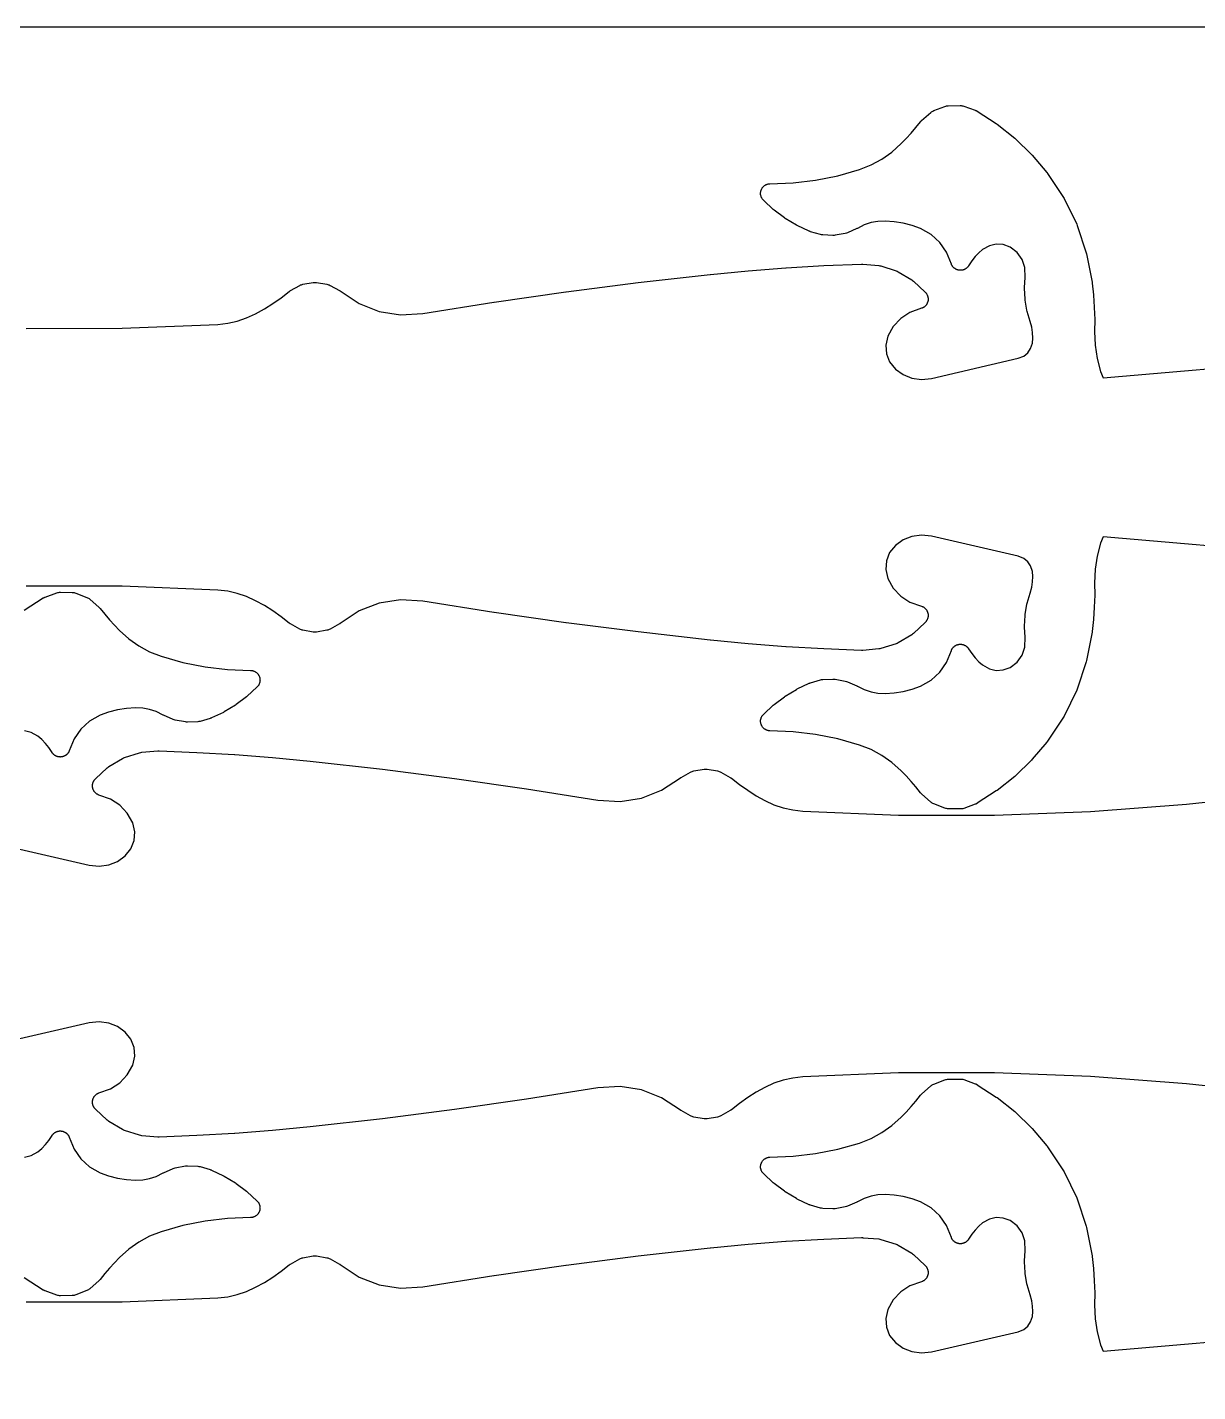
# Model space of a CAD drawing. Header units: metres. Extents: x 0 to 3000, y 0 to 1240.
# Drawn here: x 2278.6 to 2519.1, y 959.7 to 1240 of the extents above; entities that cross this region are included whole.
import ezdxf

# ---------------------------------------------------------------- set-up
doc = ezdxf.new("R2010")
doc.units = ezdxf.units.M

msp = doc.modelspace()

# ---------------------------------------------------------------- linework, layer by layer
at = {"color": 7}
msp.add_lwpolyline([(0, 0), (3000, 0), (3000, 1240), (0, 1240), (0, 0)], close=True, dxfattribs=at)
at = {"color": 1}
for points in [[(2278.35, 1178.11), (2298.08, 1178.15), (2317.77, 1178.97), (2319.8, 1179.2), (2321.76, 1179.64), (2323.67, 1180.28), (2325.52, 1181.13), (2327.31, 1182.13), (2329.06, 1183.23), (2330.75, 1184.42), (2332.42, 1185.72), (2332.46, 1185.75), (2332.5, 1185.78), (2332.54, 1185.81), (2332.58, 1185.83), (2332.62, 1185.86), (2332.67, 1185.89), (2334.59, 1186.98), (2334.75, 1187.06), (2334.91, 1187.12), (2335.07, 1187.17), (2335.24, 1187.21), (2337.37, 1187.57), (2337.59, 1187.6), (2337.82, 1187.6), (2338.04, 1187.57), (2340.17, 1187.21), (2340.33, 1187.17), (2340.5, 1187.12), (2340.66, 1187.06), (2340.81, 1186.98), (2342.74, 1185.89), (2342.8, 1185.85), (2342.86, 1185.82), (2346.78, 1183.24), (2350.9, 1181.64), (2355.27, 1180.95), (2359.86, 1181.22), (2374.48, 1183.54), (2374.51, 1183.54), (2389.27, 1185.66), (2389.3, 1185.66), (2404.09, 1187.56), (2404.12, 1187.56), (2418.93, 1189.24), (2418.95, 1189.24), (2418.96, 1189.24), (2426.68, 1189.98), (2426.72, 1189.98), (2434.45, 1190.58), (2434.49, 1190.58), (2442.23, 1191.03), (2442.27, 1191.03), (2450.02, 1191.33), (2450.04, 1191.33), (2450.07, 1191.33), (2450.14, 1191.33), (2450.21, 1191.33), (2450.24, 1191.33), (2450.26, 1191.32), (2453.55, 1191.05), (2453.77, 1191.02), (2453.99, 1190.96), (2457.09, 1189.97), (2457.3, 1189.89), (2457.5, 1189.79), (2460.31, 1188.13), (2460.49, 1188.01), (2460.67, 1187.86), (2463.06, 1185.6), (2463.12, 1185.54), (2463.18, 1185.48), (2463.19, 1185.47), (2463.2, 1185.46), (2463.25, 1185.39), (2463.3, 1185.33), (2463.31, 1185.31), (2463.32, 1185.3), (2463.36, 1185.23), (2463.41, 1185.16), (2463.42, 1185.15), (2463.43, 1185.14), (2463.46, 1185.06), (2463.5, 1184.99), (2463.51, 1184.97), (2463.51, 1184.96), (2463.54, 1184.88), (2463.58, 1184.81), (2463.58, 1184.79), (2463.59, 1184.78), (2463.61, 1184.7), (2463.63, 1184.62), (2463.63, 1184.6), (2463.64, 1184.59), (2463.65, 1184.51), (2463.67, 1184.43), (2463.67, 1184.41), (2463.67, 1184.4), (2463.68, 1184.31), (2463.69, 1184.23), (2463.69, 1184.22), (2463.69, 1184.2), (2463.69, 1184.12), (2463.69, 1184.03), (2463.68, 1184.02), (2463.68, 1184), (2463.67, 1183.92), (2463.66, 1183.84), (2463.66, 1183.82), (2463.66, 1183.81), (2463.64, 1183.73), (2463.63, 1183.65), (2463.62, 1183.63), (2463.62, 1183.62), (2463.59, 1183.54), (2463.57, 1183.46), (2463.56, 1183.45), (2463.56, 1183.43), (2463.52, 1183.36), (2463.49, 1183.28), (2463.48, 1183.27), (2463.48, 1183.25), (2463.44, 1183.18), (2463.4, 1183.11), (2463.39, 1183.09), (2463.38, 1183.08), (2463.33, 1183.01), (2463.29, 1182.94), (2463.28, 1182.93), (2463.27, 1182.92), (2463.21, 1182.86), (2463.16, 1182.79), (2463.15, 1182.78), (2463.14, 1182.77), (2463.08, 1182.71), (2463.02, 1182.65), (2463.01, 1182.65), (2463, 1182.63), (2462.93, 1182.58), (2462.87, 1182.53), (2462.86, 1182.52), (2462.85, 1182.51), (2462.78, 1182.47), (2462.71, 1182.42), (2462.69, 1182.42), (2462.68, 1182.41), (2462.61, 1182.37), (2462.53, 1182.33), (2462.52, 1182.33), (2462.5, 1182.32), (2462.43, 1182.29), (2462.35, 1182.26), (2459.95, 1181.42), (2458.06, 1180.18), (2456.52, 1178.53), (2455.42, 1176.55), (2454.99, 1174.72), (2455.12, 1172.92), (2455.77, 1171.24), (2456.95, 1169.77), (2458.54, 1168.63), (2460.36, 1167.91), (2462.29, 1167.64), (2464.39, 1167.86), (2482.17, 1171.99), (2483.32, 1172.45), (2484.15, 1173.12), (2484.75, 1174), (2485.1, 1175.13), (2485.2, 1176.16), (2485.16, 1177.27), (2484.98, 1178.37), (2484.64, 1179.57), (2484.04, 1181.63), (2483.98, 1181.86), (2483.63, 1183.97), (2483.6, 1184.2), (2483.49, 1186.34), (2483.5, 1186.57), (2483.63, 1188.62), (2483.58, 1190.65), (2483.01, 1192.32), (2481.98, 1193.75), (2480.52, 1194.85), (2479.13, 1195.35), (2477.69, 1195.44), (2476.27, 1195.11), (2474.89, 1194.34), (2474.12, 1193.68), (2473.34, 1192.88), (2472.65, 1192.01), (2471.99, 1190.99), (2471.98, 1190.96), (2471.96, 1190.94), (2471.92, 1190.88), (2471.88, 1190.83), (2471.86, 1190.81), (2471.84, 1190.78), (2471.8, 1190.73), (2471.75, 1190.68), (2471.73, 1190.66), (2471.71, 1190.64), (2471.66, 1190.59), (2471.61, 1190.55), (2471.58, 1190.53), (2471.56, 1190.51), (2471.51, 1190.47), (2471.45, 1190.43), (2471.43, 1190.41), (2471.4, 1190.4), (2471.34, 1190.36), (2471.28, 1190.32), (2471.26, 1190.31), (2471.23, 1190.3), (2471.17, 1190.27), (2471.11, 1190.24), (2471.08, 1190.23), (2471.06, 1190.21), (2470.99, 1190.19), (2470.92, 1190.17), (2470.9, 1190.16), (2470.87, 1190.15), (2470.8, 1190.13), (2470.74, 1190.12), (2470.71, 1190.11), (2470.68, 1190.11), (2470.61, 1190.1), (2470.54, 1190.08), (2470.51, 1190.08), (2470.48, 1190.08), (2470.41, 1190.08), (2470.35, 1190.07), (2470.32, 1190.07), (2470.29, 1190.07), (2470.22, 1190.08), (2470.15, 1190.08), (2470.12, 1190.08), (2470.09, 1190.08), (2470.02, 1190.1), (2469.95, 1190.1), (2469.93, 1190.11), (2469.9, 1190.12), (2469.83, 1190.13), (2469.76, 1190.15), (2469.74, 1190.16), (2469.71, 1190.17), (2469.64, 1190.19), (2469.58, 1190.21), (2469.55, 1190.22), (2469.52, 1190.23), (2469.46, 1190.26), (2469.4, 1190.29), (2469.37, 1190.31), (2469.35, 1190.32), (2469.29, 1190.36), (2469.23, 1190.39), (2469.21, 1190.41), (2469.18, 1190.42), (2469.13, 1190.46), (2469.07, 1190.51), (2469.05, 1190.52), (2469.02, 1190.54), (2468.97, 1190.59), (2468.92, 1190.63), (2468.9, 1190.66), (2468.88, 1190.68), (2468.84, 1190.73), (2468.79, 1190.78), (2468.77, 1190.8), (2468.75, 1190.82), (2468.71, 1190.88), (2468.67, 1190.93), (2468.65, 1190.96), (2468.64, 1190.98), (2468.6, 1191.04), (2468.56, 1191.1), (2468.55, 1191.13), (2468.54, 1191.15), (2468.51, 1191.21), (2468.48, 1191.28), (2468.47, 1191.3), (2468.46, 1191.33), (2467.46, 1193.82), (2466.08, 1195.8), (2464.29, 1197.43), (2462.09, 1198.66), (2460.38, 1199.28), (2458.56, 1199.76), (2456.7, 1200.06), (2454.84, 1200.2), (2453.37, 1200.13), (2451.95, 1199.86), (2450.57, 1199.4), (2449.15, 1198.69), (2449.11, 1198.67), (2449.06, 1198.65), (2447.11, 1197.79), (2446.9, 1197.71), (2446.67, 1197.65), (2444.6, 1197.27), (2444.37, 1197.24), (2444.14, 1197.23), (2442.04, 1197.33), (2441.81, 1197.35), (2441.58, 1197.4), (2439.53, 1197.99), (2439.47, 1198.01), (2439.4, 1198.03), (2439.37, 1198.04), (2439.34, 1198.05), (2439.28, 1198.08), (2439.22, 1198.1), (2436.8, 1199.25), (2436.62, 1199.35), (2434.33, 1200.74), (2434.17, 1200.85), (2432.03, 1202.46), (2431.88, 1202.59), (2429.91, 1204.41), (2429.91, 1204.41), (2429.9, 1204.41), (2429.84, 1204.48), (2429.77, 1204.55), (2429.77, 1204.55), (2429.77, 1204.55), (2429.71, 1204.63), (2429.65, 1204.7), (2429.65, 1204.7), (2429.64, 1204.7), (2429.59, 1204.78), (2429.54, 1204.86), (2429.54, 1204.87), (2429.54, 1204.87), (2429.49, 1204.95), (2429.45, 1205.04), (2429.45, 1205.04), (2429.45, 1205.04), (2429.41, 1205.13), (2429.38, 1205.22), (2429.38, 1205.22), (2429.37, 1205.23), (2429.35, 1205.32), (2429.32, 1205.41), (2429.32, 1205.41), (2429.32, 1205.41), (2429.3, 1205.51), (2429.28, 1205.6), (2429.28, 1205.6), (2429.28, 1205.61), (2429.28, 1205.7), (2429.27, 1205.8), (2429.27, 1205.8), (2429.27, 1205.8), (2429.27, 1205.9), (2429.27, 1205.99), (2429.27, 1206), (2429.27, 1206), (2429.28, 1206.09), (2429.29, 1206.19), (2429.29, 1206.19), (2429.29, 1206.19), (2429.31, 1206.29), (2429.33, 1206.38), (2429.33, 1206.38), (2429.33, 1206.39), (2429.36, 1206.48), (2429.39, 1206.57), (2429.39, 1206.57), (2429.39, 1206.57), (2429.43, 1206.66), (2429.47, 1206.75), (2429.47, 1206.75), (2429.47, 1206.75), (2429.52, 1206.84), (2429.56, 1206.92), (2429.56, 1206.92), (2429.56, 1206.93), (2429.62, 1207), (2429.67, 1207.08), (2429.67, 1207.08), (2429.68, 1207.09), (2429.74, 1207.16), (2429.8, 1207.23), (2429.8, 1207.23), (2429.8, 1207.24), (2429.87, 1207.3), (2429.94, 1207.37), (2429.94, 1207.37), (2429.94, 1207.37), (2430.02, 1207.43), (2430.09, 1207.49), (2430.09, 1207.49), (2430.1, 1207.5), (2430.18, 1207.55), (2430.26, 1207.6), (2430.26, 1207.6), (2430.26, 1207.6), (2430.34, 1207.65), (2430.43, 1207.69), (2430.43, 1207.69), (2430.43, 1207.69), (2430.52, 1207.73), (2430.61, 1207.76), (2430.61, 1207.77), (2430.62, 1207.77), (2430.71, 1207.79), (2430.8, 1207.82), (2430.8, 1207.82), (2430.81, 1207.82), (2430.9, 1207.84), (2430.99, 1207.86), (2431, 1207.86), (2431, 1207.86), (2431.09, 1207.86), (2431.19, 1207.87), (2431.19, 1207.87), (2431.19, 1207.87), (2435.94, 1208.04), (2440.56, 1208.59), (2445.13, 1209.5), (2449.6, 1210.77), (2451.97, 1211.71), (2454.19, 1212.91), (2456.24, 1214.37), (2458.16, 1216.09), (2459.16, 1217.14), (2460.17, 1218.25), (2461.14, 1219.39), (2462.1, 1220.58), (2462.15, 1220.63), (2462.19, 1220.68), (2462.21, 1220.7), (2462.23, 1220.72), (2462.28, 1220.77), (2462.33, 1220.82), (2464.23, 1222.5), (2464.37, 1222.61), (2464.52, 1222.71), (2464.67, 1222.8), (2464.84, 1222.87), (2467.14, 1223.75), (2467.3, 1223.81), (2467.47, 1223.85), (2467.65, 1223.87), (2467.82, 1223.89), (2470.28, 1223.92), (2470.46, 1223.92), (2470.64, 1223.89), (2470.82, 1223.86), (2470.99, 1223.8), (2473.38, 1222.95), (2473.41, 1222.94), (2473.44, 1222.93), (2473.5, 1222.9), (2473.5, 1222.9), (2473.56, 1222.87), (2473.59, 1222.86), (2473.62, 1222.84), (2473.67, 1222.81), (2473.73, 1222.78), (2473.76, 1222.76), (2473.79, 1222.75), (2477.69, 1220.22), (2477.85, 1220.11), (2481.47, 1217.22), (2481.62, 1217.09), (2484.95, 1213.86), (2485.08, 1213.72), (2488.08, 1210.17), (2488.09, 1210.16), (2488.11, 1210.14), (2488.15, 1210.08), (2488.2, 1210.02), (2488.21, 1210), (2488.22, 1209.99), (2491.5, 1205.06), (2491.63, 1204.83), (2494.22, 1199.53), (2494.32, 1199.29), (2496.18, 1193.69), (2496.25, 1193.44), (2497.36, 1187.62), (2497.37, 1187.54), (2497.39, 1187.46), (2497.64, 1185.02), (2497.65, 1184.95), (2497.82, 1182.5), (2497.82, 1182.43), (2497.91, 1179.98), (2497.91, 1179.91), (2497.9, 1177.5), (2498.01, 1174.67), (2498.42, 1171.95), (2499.13, 1169.29), (2499.64, 1168.01), (2539.44, 1171.41)], [(2539.44, 1131.91), (2499.64, 1135.31), (2499.13, 1134.03), (2498.42, 1131.37), (2498.01, 1128.65), (2497.9, 1125.82), (2497.91, 1123.41), (2497.91, 1123.34), (2497.82, 1120.89), (2497.82, 1120.82), (2497.65, 1118.37), (2497.64, 1118.3), (2497.39, 1115.86), (2497.37, 1115.78), (2497.36, 1115.7), (2496.25, 1109.88), (2496.18, 1109.62), (2494.32, 1104.03), (2494.22, 1103.79), (2491.63, 1098.49), (2491.5, 1098.26), (2488.22, 1093.33), (2488.21, 1093.32), (2488.2, 1093.3), (2488.15, 1093.24), (2488.11, 1093.17), (2488.09, 1093.16), (2488.08, 1093.15), (2485.08, 1089.6), (2484.95, 1089.46), (2481.62, 1086.23), (2481.47, 1086.1), (2477.85, 1083.21), (2477.69, 1083.1), (2473.79, 1080.57), (2473.76, 1080.56), (2473.73, 1080.54), (2473.67, 1080.51), (2473.62, 1080.48), (2473.59, 1080.46), (2473.56, 1080.44), (2473.5, 1080.42), (2473.44, 1080.39), (2473.41, 1080.38), (2473.38, 1080.37), (2470.99, 1079.51), (2470.82, 1079.46), (2470.64, 1079.42), (2470.46, 1079.4), (2470.28, 1079.4), (2467.82, 1079.43), (2467.65, 1079.44), (2467.47, 1079.47), (2467.3, 1079.51), (2467.14, 1079.57), (2464.84, 1080.45), (2464.67, 1080.52), (2464.52, 1080.61), (2464.37, 1080.71), (2464.23, 1080.82), (2462.33, 1082.5), (2462.28, 1082.55), (2462.23, 1082.6), (2462.21, 1082.62), (2462.19, 1082.64), (2462.15, 1082.69), (2462.1, 1082.74), (2461.14, 1083.93), (2460.17, 1085.07), (2459.16, 1086.18), (2458.16, 1087.23), (2456.24, 1088.95), (2454.19, 1090.41), (2451.97, 1091.61), (2449.6, 1092.54), (2445.13, 1093.82), (2440.56, 1094.73), (2435.94, 1095.27), (2431.19, 1095.45), (2431.19, 1095.45), (2431.19, 1095.45), (2431.09, 1095.45), (2431, 1095.46), (2431, 1095.46), (2430.99, 1095.46), (2430.9, 1095.48), (2430.81, 1095.5), (2430.8, 1095.5), (2430.8, 1095.5), (2430.71, 1095.53), (2430.62, 1095.55), (2430.61, 1095.55), (2430.61, 1095.55), (2430.52, 1095.59), (2430.43, 1095.63), (2430.43, 1095.63), (2430.43, 1095.63), (2430.34, 1095.67), (2430.26, 1095.72), (2430.26, 1095.72), (2430.26, 1095.72), (2430.18, 1095.77), (2430.1, 1095.82), (2430.09, 1095.82), (2430.09, 1095.83), (2430.02, 1095.89), (2429.94, 1095.95), (2429.94, 1095.95), (2429.94, 1095.95), (2429.87, 1096.02), (2429.8, 1096.08), (2429.8, 1096.08), (2429.8, 1096.09), (2429.74, 1096.16), (2429.68, 1096.23), (2429.67, 1096.23), (2429.67, 1096.24), (2429.62, 1096.32), (2429.56, 1096.39), (2429.56, 1096.4), (2429.56, 1096.4), (2429.52, 1096.48), (2429.47, 1096.57), (2429.47, 1096.57), (2429.47, 1096.57), (2429.43, 1096.66), (2429.39, 1096.75), (2429.39, 1096.75), (2429.39, 1096.75), (2429.36, 1096.84), (2429.33, 1096.93), (2429.33, 1096.94), (2429.33, 1096.94), (2429.31, 1097.03), (2429.29, 1097.13), (2429.29, 1097.13), (2429.29, 1097.13), (2429.28, 1097.23), (2429.27, 1097.32), (2429.27, 1097.32), (2429.27, 1097.33), (2429.27, 1097.42), (2429.27, 1097.52), (2429.27, 1097.52), (2429.27, 1097.52), (2429.28, 1097.62), (2429.28, 1097.71), (2429.28, 1097.71), (2429.28, 1097.72), (2429.3, 1097.81), (2429.32, 1097.91), (2429.32, 1097.91), (2429.32, 1097.91), (2429.35, 1098), (2429.37, 1098.09), (2429.38, 1098.1), (2429.38, 1098.1), (2429.41, 1098.19), (2429.45, 1098.28), (2429.45, 1098.28), (2429.45, 1098.28), (2429.49, 1098.37), (2429.54, 1098.45), (2429.54, 1098.45), (2429.54, 1098.46), (2429.59, 1098.53), (2429.64, 1098.61), (2429.65, 1098.62), (2429.65, 1098.62), (2429.71, 1098.69), (2429.77, 1098.77), (2429.77, 1098.77), (2429.77, 1098.77), (2429.84, 1098.84), (2429.9, 1098.91), (2429.91, 1098.91), (2429.91, 1098.91), (2431.88, 1100.73), (2432.03, 1100.86), (2434.17, 1102.47), (2434.33, 1102.58), (2436.62, 1103.97), (2436.8, 1104.06), (2439.22, 1105.22), (2439.28, 1105.24), (2439.34, 1105.27), (2439.37, 1105.28), (2439.4, 1105.29), (2439.47, 1105.31), (2439.53, 1105.33), (2441.58, 1105.92), (2441.81, 1105.97), (2442.04, 1105.99), (2444.14, 1106.09), (2444.37, 1106.08), (2444.6, 1106.05), (2446.67, 1105.67), (2446.9, 1105.61), (2447.11, 1105.53), (2449.06, 1104.67), (2449.11, 1104.65), (2449.15, 1104.63), (2450.57, 1103.92), (2451.95, 1103.46), (2453.37, 1103.19), (2454.84, 1103.12), (2456.7, 1103.25), (2458.56, 1103.56), (2460.38, 1104.04), (2462.09, 1104.66), (2464.29, 1105.89), (2466.08, 1107.52), (2467.46, 1109.5), (2468.46, 1111.99), (2468.47, 1112.02), (2468.48, 1112.04), (2468.51, 1112.1), (2468.54, 1112.17), (2468.55, 1112.19), (2468.56, 1112.22), (2468.6, 1112.28), (2468.64, 1112.34), (2468.65, 1112.36), (2468.67, 1112.39), (2468.71, 1112.44), (2468.75, 1112.5), (2468.77, 1112.52), (2468.79, 1112.54), (2468.84, 1112.59), (2468.88, 1112.64), (2468.9, 1112.66), (2468.92, 1112.68), (2468.97, 1112.73), (2469.02, 1112.78), (2469.05, 1112.79), (2469.07, 1112.81), (2469.13, 1112.85), (2469.18, 1112.9), (2469.21, 1112.91), (2469.23, 1112.93), (2469.29, 1112.96), (2469.35, 1113), (2469.37, 1113.01), (2469.4, 1113.03), (2469.46, 1113.05), (2469.52, 1113.09), (2469.55, 1113.1), (2469.58, 1113.11), (2469.64, 1113.13), (2469.71, 1113.15), (2469.74, 1113.16), (2469.76, 1113.17), (2469.83, 1113.19), (2469.9, 1113.2), (2469.93, 1113.21), (2469.95, 1113.21), (2470.02, 1113.22), (2470.09, 1113.23), (2470.12, 1113.24), (2470.15, 1113.24), (2470.22, 1113.24), (2470.29, 1113.25), (2470.32, 1113.25), (2470.35, 1113.25), (2470.41, 1113.24), (2470.48, 1113.24), (2470.51, 1113.24), (2470.54, 1113.23), (2470.61, 1113.22), (2470.68, 1113.21), (2470.71, 1113.21), (2470.74, 1113.2), (2470.8, 1113.18), (2470.87, 1113.17), (2470.9, 1113.16), (2470.92, 1113.15), (2470.99, 1113.13), (2471.06, 1113.1), (2471.08, 1113.09), (2471.11, 1113.08), (2471.17, 1113.05), (2471.23, 1113.02), (2471.26, 1113.01), (2471.28, 1113), (2471.34, 1112.96), (2471.4, 1112.92), (2471.43, 1112.91), (2471.45, 1112.89), (2471.51, 1112.85), (2471.56, 1112.81), (2471.58, 1112.79), (2471.61, 1112.77), (2471.66, 1112.72), (2471.71, 1112.68), (2471.73, 1112.66), (2471.75, 1112.64), (2471.8, 1112.59), (2471.84, 1112.54), (2471.86, 1112.51), (2471.88, 1112.49), (2471.92, 1112.43), (2471.96, 1112.38), (2471.98, 1112.35), (2471.99, 1112.33), (2472.65, 1111.31), (2473.34, 1110.44), (2474.12, 1109.64), (2474.89, 1108.98), (2476.27, 1108.21), (2477.69, 1107.88), (2479.13, 1107.97), (2480.52, 1108.47), (2481.98, 1109.56), (2483.01, 1111), (2483.58, 1112.67), (2483.63, 1114.69), (2483.5, 1116.75), (2483.49, 1116.98), (2483.6, 1119.12), (2483.63, 1119.35), (2483.98, 1121.46), (2484.04, 1121.69), (2484.64, 1123.75), (2484.98, 1124.94), (2485.16, 1126.05), (2485.2, 1127.16), (2485.1, 1128.19), (2484.75, 1129.32), (2484.15, 1130.2), (2483.32, 1130.87), (2482.17, 1131.33), (2464.39, 1135.45), (2462.29, 1135.68), (2460.36, 1135.41), (2458.54, 1134.69), (2456.95, 1133.55), (2455.77, 1132.08), (2455.12, 1130.4), (2454.99, 1128.6), (2455.42, 1126.77), (2456.52, 1124.79), (2458.06, 1123.14), (2459.95, 1121.9), (2462.35, 1121.06), (2462.43, 1121.03), (2462.5, 1121), (2462.52, 1120.99), (2462.53, 1120.99), (2462.61, 1120.95), (2462.68, 1120.91), (2462.69, 1120.9), (2462.71, 1120.9), (2462.78, 1120.85), (2462.85, 1120.81), (2462.86, 1120.8), (2462.87, 1120.79), (2462.93, 1120.74), (2463, 1120.68), (2463.01, 1120.67), (2463.02, 1120.66), (2463.08, 1120.61), (2463.14, 1120.55), (2463.15, 1120.54), (2463.16, 1120.53), (2463.21, 1120.46), (2463.27, 1120.4), (2463.28, 1120.39), (2463.29, 1120.38), (2463.33, 1120.31), (2463.38, 1120.24), (2463.39, 1120.23), (2463.4, 1120.21), (2463.44, 1120.14), (2463.48, 1120.07), (2463.48, 1120.05), (2463.49, 1120.04), (2463.52, 1119.96), (2463.56, 1119.89), (2463.56, 1119.87), (2463.57, 1119.86), (2463.59, 1119.78), (2463.62, 1119.7), (2463.62, 1119.69), (2463.63, 1119.67), (2463.64, 1119.59), (2463.66, 1119.51), (2463.66, 1119.49), (2463.66, 1119.48), (2463.67, 1119.4), (2463.68, 1119.31), (2463.68, 1119.3), (2463.69, 1119.29), (2463.69, 1119.2), (2463.69, 1119.12), (2463.69, 1119.1), (2463.69, 1119.09), (2463.68, 1119.01), (2463.67, 1118.92), (2463.67, 1118.91), (2463.67, 1118.89), (2463.65, 1118.81), (2463.64, 1118.73), (2463.63, 1118.72), (2463.63, 1118.7), (2463.61, 1118.62), (2463.59, 1118.54), (2463.58, 1118.53), (2463.58, 1118.51), (2463.54, 1118.44), (2463.51, 1118.36), (2463.51, 1118.34), (2463.5, 1118.33), (2463.46, 1118.26), (2463.43, 1118.18), (2463.42, 1118.17), (2463.41, 1118.16), (2463.36, 1118.09), (2463.32, 1118.02), (2463.31, 1118.01), (2463.3, 1117.99), (2463.25, 1117.93), (2463.2, 1117.86), (2463.19, 1117.85), (2463.18, 1117.84), (2463.12, 1117.78), (2463.06, 1117.72), (2460.67, 1115.45), (2460.49, 1115.31), (2460.31, 1115.18), (2457.5, 1113.53), (2457.3, 1113.43), (2457.09, 1113.35), (2453.99, 1112.36), (2453.77, 1112.3), (2453.55, 1112.27), (2450.26, 1111.99), (2450.24, 1111.99), (2450.21, 1111.99), (2450.14, 1111.99), (2450.07, 1111.99), (2450.04, 1111.99), (2450.02, 1111.99), (2442.27, 1112.29), (2442.23, 1112.29), (2434.49, 1112.74), (2434.45, 1112.74), (2426.72, 1113.34), (2426.68, 1113.34), (2418.96, 1114.08), (2418.95, 1114.08), (2418.93, 1114.08), (2404.12, 1115.76), (2404.09, 1115.76), (2389.3, 1117.66), (2389.27, 1117.66), (2374.51, 1119.78), (2374.48, 1119.78), (2359.86, 1122.1), (2355.27, 1122.36), (2350.9, 1121.68), (2346.78, 1120.08), (2342.86, 1117.5), (2342.8, 1117.47), (2342.74, 1117.43), (2340.81, 1116.34), (2340.66, 1116.26), (2340.5, 1116.2), (2340.33, 1116.15), (2340.17, 1116.11), (2338.04, 1115.75), (2337.82, 1115.72), (2337.59, 1115.72), (2337.37, 1115.75), (2335.24, 1116.11), (2335.07, 1116.15), (2334.91, 1116.2), (2334.75, 1116.26), (2334.59, 1116.34), (2332.67, 1117.43), (2332.62, 1117.46), (2332.58, 1117.49), (2332.54, 1117.51), (2332.5, 1117.54), (2332.46, 1117.57), (2332.42, 1117.6), (2330.75, 1118.9), (2329.06, 1120.09), (2327.31, 1121.19), (2325.52, 1122.19), (2323.67, 1123.04), (2321.76, 1123.68), (2319.8, 1124.12), (2317.77, 1124.35), (2298.08, 1125.17), (2278.35, 1125.2)], [(2277.99, 1120.22), (2281.9, 1122.75), (2281.93, 1122.76), (2281.95, 1122.78), (2282.01, 1122.81), (2282.07, 1122.84), (2282.1, 1122.86), (2282.13, 1122.87), (2282.19, 1122.9), (2282.24, 1122.93), (2282.28, 1122.94), (2282.31, 1122.95), (2284.69, 1123.8), (2284.87, 1123.86), (2285.04, 1123.89), (2285.22, 1123.92), (2285.4, 1123.92), (2287.86, 1123.89), (2288.03, 1123.87), (2288.21, 1123.85), (2288.38, 1123.81), (2288.55, 1123.75), (2290.84, 1122.87), (2291.01, 1122.8), (2291.17, 1122.71), (2291.31, 1122.61), (2291.45, 1122.5), (2293.35, 1120.82), (2293.4, 1120.77), (2293.45, 1120.72), (2293.47, 1120.7), (2293.49, 1120.68), (2293.54, 1120.63), (2293.58, 1120.58), (2294.54, 1119.39), (2295.51, 1118.25), (2296.52, 1117.14), (2297.53, 1116.09), (2299.44, 1114.37), (2301.5, 1112.91), (2303.71, 1111.71), (2306.08, 1110.77), (2310.55, 1109.5), (2315.12, 1108.59), (2319.75, 1108.04), (2324.49, 1107.87), (2324.49, 1107.87), (2324.5, 1107.87), (2324.59, 1107.86), (2324.68, 1107.86), (2324.69, 1107.86), (2324.69, 1107.86), (2324.78, 1107.84), (2324.88, 1107.82), (2324.88, 1107.82), (2324.88, 1107.82), (2324.97, 1107.79), (2325.07, 1107.77), (2325.07, 1107.77), (2325.07, 1107.76), (2325.16, 1107.73), (2325.25, 1107.69), (2325.25, 1107.69), (2325.25, 1107.69), (2325.34, 1107.65), (2325.42, 1107.6), (2325.43, 1107.6), (2325.43, 1107.6), (2325.51, 1107.55), (2325.59, 1107.5), (2325.59, 1107.49), (2325.59, 1107.49), (2325.67, 1107.43), (2325.74, 1107.37), (2325.74, 1107.37), (2325.75, 1107.37), (2325.81, 1107.3), (2325.88, 1107.24), (2325.88, 1107.23), (2325.89, 1107.23), (2325.95, 1107.16), (2326.01, 1107.09), (2326.01, 1107.08), (2326.01, 1107.08), (2326.07, 1107), (2326.12, 1106.93), (2326.12, 1106.92), (2326.12, 1106.92), (2326.17, 1106.84), (2326.21, 1106.75), (2326.22, 1106.75), (2326.22, 1106.75), (2326.25, 1106.66), (2326.29, 1106.57), (2326.29, 1106.57), (2326.29, 1106.57), (2326.32, 1106.48), (2326.35, 1106.39), (2326.35, 1106.38), (2326.35, 1106.38), (2326.37, 1106.29), (2326.39, 1106.19), (2326.39, 1106.19), (2326.39, 1106.19), (2326.4, 1106.09), (2326.41, 1106), (2326.41, 1106), (2326.41, 1105.99), (2326.41, 1105.9), (2326.42, 1105.8), (2326.42, 1105.8), (2326.42, 1105.8), (2326.41, 1105.7), (2326.4, 1105.61), (2326.4, 1105.6), (2326.4, 1105.6), (2326.38, 1105.51), (2326.36, 1105.41), (2326.36, 1105.41), (2326.36, 1105.41), (2326.34, 1105.32), (2326.31, 1105.23), (2326.31, 1105.22), (2326.31, 1105.22), (2326.27, 1105.13), (2326.24, 1105.04), (2326.23, 1105.04), (2326.23, 1105.04), (2326.19, 1104.95), (2326.15, 1104.87), (2326.14, 1104.87), (2326.14, 1104.86), (2326.09, 1104.78), (2326.04, 1104.7), (2326.04, 1104.7), (2326.04, 1104.7), (2325.98, 1104.63), (2325.92, 1104.55), (2325.91, 1104.55), (2325.91, 1104.55), (2325.85, 1104.48), (2325.78, 1104.41), (2325.78, 1104.41), (2325.78, 1104.41), (2323.81, 1102.59), (2323.65, 1102.46), (2321.52, 1100.85), (2321.35, 1100.74), (2319.06, 1099.35), (2318.89, 1099.25), (2316.46, 1098.1), (2316.4, 1098.08), (2316.34, 1098.05), (2316.31, 1098.04), (2316.28, 1098.03), (2316.22, 1098.01), (2316.15, 1097.99), (2314.1, 1097.4), (2313.87, 1097.35), (2313.64, 1097.33), (2311.54, 1097.23), (2311.31, 1097.24), (2311.08, 1097.27), (2309.01, 1097.65), (2308.79, 1097.71), (2308.57, 1097.79), (2306.62, 1098.65), (2306.58, 1098.67), (2306.53, 1098.69), (2305.11, 1099.4), (2303.74, 1099.86), (2302.32, 1100.13), (2300.84, 1100.2), (2298.98, 1100.06), (2297.12, 1099.76), (2295.3, 1099.28), (2293.59, 1098.66), (2291.39, 1097.43), (2289.6, 1095.8), (2288.22, 1093.82), (2287.23, 1091.33), (2287.22, 1091.3), (2287.21, 1091.28), (2287.17, 1091.21), (2287.15, 1091.15), (2287.13, 1091.13), (2287.12, 1091.1), (2287.08, 1091.04), (2287.05, 1090.98), (2287.03, 1090.96), (2287.01, 1090.93), (2286.97, 1090.88), (2286.93, 1090.82), (2286.91, 1090.8), (2286.9, 1090.78), (2286.85, 1090.73), (2286.8, 1090.68), (2286.78, 1090.66), (2286.76, 1090.63), (2286.71, 1090.59), (2286.66, 1090.54), (2286.64, 1090.52), (2286.61, 1090.51), (2286.56, 1090.46), (2286.5, 1090.42), (2286.48, 1090.41), (2286.45, 1090.39), (2286.39, 1090.36), (2286.33, 1090.32), (2286.31, 1090.31), (2286.28, 1090.29), (2286.22, 1090.26), (2286.16, 1090.23), (2286.13, 1090.22), (2286.11, 1090.21), (2286.04, 1090.19), (2285.97, 1090.17), (2285.95, 1090.16), (2285.92, 1090.15), (2285.85, 1090.13), (2285.78, 1090.12), (2285.76, 1090.11), (2285.73, 1090.1), (2285.66, 1090.1), (2285.59, 1090.08), (2285.56, 1090.08), (2285.53, 1090.08), (2285.46, 1090.08), (2285.4, 1090.07), (2285.37, 1090.07), (2285.34, 1090.07), (2285.27, 1090.08), (2285.2, 1090.08), (2285.17, 1090.08), (2285.14, 1090.08), (2285.07, 1090.1), (2285, 1090.11), (2284.98, 1090.11), (2284.95, 1090.12), (2284.88, 1090.13), (2284.81, 1090.15), (2284.79, 1090.16), (2284.76, 1090.17), (2284.69, 1090.19), (2284.63, 1090.21), (2284.6, 1090.23), (2284.57, 1090.24), (2284.51, 1090.27), (2284.45, 1090.3), (2284.42, 1090.31), (2284.4, 1090.32), (2284.34, 1090.36), (2284.28, 1090.4), (2284.26, 1090.41), (2284.23, 1090.43), (2284.18, 1090.47), (2284.12, 1090.51), (2284.1, 1090.53), (2284.08, 1090.55), (2284.03, 1090.59), (2283.97, 1090.64), (2283.95, 1090.66), (2283.93, 1090.68), (2283.89, 1090.73), (2283.84, 1090.78), (2283.82, 1090.81), (2283.8, 1090.83), (2283.76, 1090.88), (2283.72, 1090.94), (2283.71, 1090.96), (2283.69, 1090.99), (2283.03, 1092.01), (2282.34, 1092.88), (2281.57, 1093.68), (2280.79, 1094.34), (2279.41, 1095.11), (2278, 1095.44)], [(2273.52, 1071.99), (2291.29, 1067.86), (2293.39, 1067.64), (2295.33, 1067.91), (2297.14, 1068.63), (2298.74, 1069.77), (2299.91, 1071.24), (2300.56, 1072.92), (2300.69, 1074.72), (2300.26, 1076.55), (2299.16, 1078.53), (2297.62, 1080.18), (2295.73, 1081.42), (2293.33, 1082.26), (2293.26, 1082.29), (2293.18, 1082.32), (2293.16, 1082.33), (2293.15, 1082.33), (2293.08, 1082.37), (2293, 1082.41), (2292.99, 1082.42), (2292.98, 1082.42), (2292.91, 1082.47), (2292.84, 1082.51), (2292.83, 1082.52), (2292.81, 1082.53), (2292.75, 1082.58), (2292.68, 1082.63), (2292.67, 1082.65), (2292.66, 1082.65), (2292.6, 1082.71), (2292.54, 1082.77), (2292.53, 1082.78), (2292.52, 1082.79), (2292.47, 1082.86), (2292.41, 1082.92), (2292.41, 1082.93), (2292.4, 1082.94), (2292.35, 1083.01), (2292.3, 1083.08), (2292.29, 1083.09), (2292.29, 1083.11), (2292.25, 1083.18), (2292.21, 1083.25), (2292.2, 1083.27), (2292.19, 1083.28), (2292.16, 1083.36), (2292.13, 1083.43), (2292.12, 1083.45), (2292.12, 1083.46), (2292.09, 1083.54), (2292.07, 1083.62), (2292.06, 1083.63), (2292.06, 1083.65), (2292.04, 1083.73), (2292.02, 1083.81), (2292.02, 1083.82), (2292.02, 1083.84), (2292.01, 1083.92), (2292, 1084), (2292, 1084.02), (2292, 1084.03), (2292, 1084.12), (2292, 1084.2), (2292, 1084.22), (2292, 1084.23), (2292, 1084.31), (2292.01, 1084.4), (2292.01, 1084.41), (2292.01, 1084.43), (2292.03, 1084.51), (2292.04, 1084.59), (2292.05, 1084.6), (2292.05, 1084.62), (2292.08, 1084.7), (2292.1, 1084.78), (2292.1, 1084.79), (2292.11, 1084.81), (2292.14, 1084.88), (2292.17, 1084.96), (2292.18, 1084.97), (2292.18, 1084.99), (2292.22, 1085.06), (2292.26, 1085.14), (2292.27, 1085.15), (2292.27, 1085.16), (2292.32, 1085.23), (2292.36, 1085.3), (2292.37, 1085.31), (2292.38, 1085.33), (2292.43, 1085.39), (2292.48, 1085.46), (2292.49, 1085.47), (2292.5, 1085.48), (2292.56, 1085.54), (2292.62, 1085.6), (2295.02, 1087.86), (2295.19, 1088.01), (2295.38, 1088.13), (2298.18, 1089.79), (2298.38, 1089.89), (2298.59, 1089.97), (2301.69, 1090.96), (2301.91, 1091.02), (2302.13, 1091.05), (2305.42, 1091.32), (2305.44, 1091.33), (2305.47, 1091.33), (2305.54, 1091.33), (2305.62, 1091.33), (2305.64, 1091.33), (2305.67, 1091.33), (2313.41, 1091.03), (2313.45, 1091.03), (2321.19, 1090.58), (2321.23, 1090.58), (2328.96, 1089.98), (2329, 1089.98), (2336.72, 1089.24), (2336.74, 1089.24), (2336.75, 1089.24), (2351.57, 1087.56), (2351.6, 1087.56), (2366.38, 1085.66), (2366.41, 1085.66), (2381.17, 1083.54), (2381.2, 1083.54), (2395.82, 1081.22), (2400.41, 1080.95), (2404.78, 1081.64), (2408.91, 1083.24), (2412.83, 1085.82), (2412.88, 1085.85), (2412.94, 1085.89), (2414.87, 1086.98), (2415.02, 1087.06), (2415.18, 1087.12), (2415.35, 1087.17), (2415.52, 1087.21), (2417.64, 1087.57), (2417.87, 1087.6), (2418.09, 1087.6), (2418.32, 1087.57), (2420.44, 1087.21), (2420.61, 1087.17), (2420.77, 1087.12), (2420.93, 1087.06), (2421.09, 1086.98), (2423.02, 1085.89), (2423.06, 1085.86), (2423.1, 1085.83), (2423.14, 1085.81), (2423.18, 1085.78), (2423.22, 1085.75), (2423.26, 1085.72), (2424.93, 1084.42), (2426.63, 1083.23), (2428.38, 1082.13), (2430.16, 1081.13), (2432.01, 1080.28), (2433.92, 1079.64), (2435.88, 1079.2), (2437.92, 1078.97), (2457.61, 1078.15), (2477.34, 1078.11), (2497.05, 1078.87), (2516.74, 1080.42), (2524.41, 1081.22)], [(2524.41, 1022.1), (2516.74, 1022.9), (2497.05, 1024.45), (2477.34, 1025.2), (2457.61, 1025.17), (2437.92, 1024.35), (2435.88, 1024.12), (2433.92, 1023.68), (2432.01, 1023.04), (2430.16, 1022.19), (2428.38, 1021.19), (2426.63, 1020.09), (2424.93, 1018.9), (2423.26, 1017.6), (2423.22, 1017.57), (2423.18, 1017.54), (2423.14, 1017.51), (2423.1, 1017.49), (2423.06, 1017.46), (2423.02, 1017.43), (2421.09, 1016.34), (2420.93, 1016.26), (2420.77, 1016.2), (2420.61, 1016.15), (2420.44, 1016.11), (2418.32, 1015.75), (2418.09, 1015.72), (2417.87, 1015.72), (2417.64, 1015.75), (2415.52, 1016.11), (2415.35, 1016.15), (2415.18, 1016.2), (2415.02, 1016.26), (2414.87, 1016.34), (2412.94, 1017.43), (2412.88, 1017.47), (2412.83, 1017.5), (2408.91, 1020.08), (2404.78, 1021.68), (2400.41, 1022.36), (2395.82, 1022.1), (2381.2, 1019.78), (2381.17, 1019.78), (2366.41, 1017.66), (2366.38, 1017.66), (2351.6, 1015.76), (2351.57, 1015.76), (2336.75, 1014.08), (2336.74, 1014.08), (2336.72, 1014.08), (2329, 1013.34), (2328.96, 1013.34), (2321.23, 1012.74), (2321.19, 1012.74), (2313.45, 1012.29), (2313.41, 1012.29), (2305.67, 1011.99), (2305.64, 1011.99), (2305.62, 1011.99), (2305.54, 1011.99), (2305.47, 1011.99), (2305.44, 1011.99), (2305.42, 1011.99), (2302.13, 1012.27), (2301.91, 1012.3), (2301.69, 1012.36), (2298.59, 1013.35), (2298.38, 1013.43), (2298.18, 1013.53), (2295.38, 1015.18), (2295.19, 1015.31), (2295.02, 1015.45), (2292.62, 1017.72), (2292.56, 1017.78), (2292.5, 1017.84), (2292.49, 1017.85), (2292.48, 1017.86), (2292.43, 1017.93), (2292.38, 1017.99), (2292.37, 1018.01), (2292.36, 1018.02), (2292.32, 1018.09), (2292.27, 1018.16), (2292.27, 1018.17), (2292.26, 1018.18), (2292.22, 1018.26), (2292.18, 1018.33), (2292.18, 1018.34), (2292.17, 1018.36), (2292.14, 1018.44), (2292.11, 1018.51), (2292.1, 1018.53), (2292.1, 1018.54), (2292.08, 1018.62), (2292.05, 1018.7), (2292.05, 1018.72), (2292.04, 1018.73), (2292.03, 1018.81), (2292.01, 1018.89), (2292.01, 1018.91), (2292.01, 1018.92), (2292, 1019.01), (2292, 1019.09), (2292, 1019.1), (2292, 1019.12), (2292, 1019.2), (2292, 1019.29), (2292, 1019.3), (2292, 1019.31), (2292.01, 1019.4), (2292.02, 1019.48), (2292.02, 1019.49), (2292.02, 1019.51), (2292.04, 1019.59), (2292.06, 1019.67), (2292.06, 1019.69), (2292.07, 1019.7), (2292.09, 1019.78), (2292.12, 1019.86), (2292.12, 1019.87), (2292.13, 1019.89), (2292.16, 1019.96), (2292.19, 1020.04), (2292.2, 1020.05), (2292.21, 1020.07), (2292.25, 1020.14), (2292.29, 1020.21), (2292.29, 1020.23), (2292.3, 1020.24), (2292.35, 1020.31), (2292.4, 1020.38), (2292.41, 1020.39), (2292.41, 1020.4), (2292.47, 1020.46), (2292.52, 1020.53), (2292.53, 1020.54), (2292.54, 1020.55), (2292.6, 1020.61), (2292.66, 1020.66), (2292.67, 1020.67), (2292.68, 1020.68), (2292.75, 1020.74), (2292.81, 1020.79), (2292.83, 1020.8), (2292.84, 1020.81), (2292.91, 1020.85), (2292.98, 1020.9), (2292.99, 1020.9), (2293, 1020.91), (2293.08, 1020.95), (2293.15, 1020.99), (2293.16, 1020.99), (2293.18, 1021), (2293.26, 1021.03), (2293.33, 1021.06), (2295.73, 1021.9), (2297.62, 1023.14), (2299.16, 1024.79), (2300.26, 1026.77), (2300.69, 1028.6), (2300.56, 1030.4), (2299.91, 1032.08), (2298.74, 1033.55), (2297.14, 1034.69), (2295.33, 1035.41), (2293.39, 1035.68), (2291.29, 1035.45), (2273.52, 1031.33)], [(2278.35, 978.11), (2298.08, 978.15), (2317.77, 978.97), (2319.8, 979.2), (2321.76, 979.64), (2323.67, 980.28), (2325.52, 981.13), (2327.31, 982.13), (2329.06, 983.23), (2330.75, 984.42), (2332.42, 985.72), (2332.46, 985.75), (2332.5, 985.78), (2332.54, 985.81), (2332.58, 985.83), (2332.62, 985.86), (2332.67, 985.89), (2334.59, 986.98), (2334.75, 987.06), (2334.91, 987.12), (2335.07, 987.17), (2335.24, 987.21), (2337.37, 987.57), (2337.59, 987.6), (2337.82, 987.6), (2338.04, 987.57), (2340.17, 987.21), (2340.33, 987.17), (2340.5, 987.12), (2340.66, 987.06), (2340.81, 986.98), (2342.74, 985.89), (2342.8, 985.85), (2342.86, 985.82), (2346.78, 983.24), (2350.9, 981.64), (2355.27, 980.95), (2359.86, 981.22), (2374.48, 983.54), (2374.51, 983.54), (2389.27, 985.66), (2389.3, 985.66), (2404.09, 987.56), (2404.12, 987.56), (2418.93, 989.24), (2418.95, 989.24), (2418.96, 989.24), (2426.68, 989.98), (2426.72, 989.98), (2434.45, 990.58), (2434.49, 990.58), (2442.23, 991.03), (2442.27, 991.03), (2450.02, 991.33), (2450.04, 991.33), (2450.07, 991.33), (2450.14, 991.33), (2450.21, 991.33), (2450.24, 991.33), (2450.26, 991.32), (2453.55, 991.05), (2453.77, 991.02), (2453.99, 990.96), (2457.09, 989.97), (2457.3, 989.89), (2457.5, 989.79), (2460.31, 988.13), (2460.49, 988.01), (2460.67, 987.86), (2463.06, 985.6), (2463.12, 985.54), (2463.18, 985.48), (2463.19, 985.47), (2463.2, 985.46), (2463.25, 985.39), (2463.3, 985.33), (2463.31, 985.31), (2463.32, 985.3), (2463.36, 985.23), (2463.41, 985.16), (2463.42, 985.15), (2463.43, 985.14), (2463.46, 985.06), (2463.5, 984.99), (2463.51, 984.97), (2463.51, 984.96), (2463.54, 984.88), (2463.58, 984.81), (2463.58, 984.79), (2463.59, 984.78), (2463.61, 984.7), (2463.63, 984.62), (2463.63, 984.6), (2463.64, 984.59), (2463.65, 984.51), (2463.67, 984.43), (2463.67, 984.41), (2463.67, 984.4), (2463.68, 984.31), (2463.69, 984.23), (2463.69, 984.22), (2463.69, 984.2), (2463.69, 984.12), (2463.69, 984.03), (2463.68, 984.02), (2463.68, 984), (2463.67, 983.92), (2463.66, 983.84), (2463.66, 983.82), (2463.66, 983.81), (2463.64, 983.73), (2463.63, 983.65), (2463.62, 983.63), (2463.62, 983.62), (2463.59, 983.54), (2463.57, 983.46), (2463.56, 983.45), (2463.56, 983.43), (2463.52, 983.36), (2463.49, 983.28), (2463.48, 983.27), (2463.48, 983.25), (2463.44, 983.18), (2463.4, 983.11), (2463.39, 983.09), (2463.38, 983.08), (2463.33, 983.01), (2463.29, 982.94), (2463.28, 982.93), (2463.27, 982.92), (2463.21, 982.86), (2463.16, 982.79), (2463.15, 982.78), (2463.14, 982.77), (2463.08, 982.71), (2463.02, 982.65), (2463.01, 982.65), (2463, 982.63), (2462.93, 982.58), (2462.87, 982.53), (2462.86, 982.52), (2462.85, 982.51), (2462.78, 982.47), (2462.71, 982.42), (2462.69, 982.42), (2462.68, 982.41), (2462.61, 982.37), (2462.53, 982.33), (2462.52, 982.33), (2462.5, 982.32), (2462.43, 982.29), (2462.35, 982.26), (2459.95, 981.42), (2458.06, 980.18), (2456.52, 978.53), (2455.42, 976.55), (2454.99, 974.72), (2455.12, 972.92), (2455.77, 971.24), (2456.95, 969.77), (2458.54, 968.63), (2460.36, 967.91), (2462.29, 967.64), (2464.39, 967.86), (2482.17, 971.99), (2483.32, 972.45), (2484.15, 973.12), (2484.75, 974), (2485.1, 975.13), (2485.2, 976.16), (2485.16, 977.27), (2484.98, 978.37), (2484.64, 979.57), (2484.04, 981.63), (2483.98, 981.86), (2483.63, 983.97), (2483.6, 984.2), (2483.49, 986.34), (2483.5, 986.57), (2483.63, 988.62), (2483.58, 990.65), (2483.01, 992.32), (2481.98, 993.75), (2480.52, 994.85), (2479.13, 995.35), (2477.69, 995.44), (2476.27, 995.11), (2474.89, 994.34), (2474.12, 993.68), (2473.34, 992.88), (2472.65, 992.01), (2471.99, 990.99), (2471.98, 990.96), (2471.96, 990.94), (2471.92, 990.88), (2471.88, 990.83), (2471.86, 990.81), (2471.84, 990.78), (2471.8, 990.73), (2471.75, 990.68), (2471.73, 990.66), (2471.71, 990.64), (2471.66, 990.59), (2471.61, 990.55), (2471.58, 990.53), (2471.56, 990.51), (2471.51, 990.47), (2471.45, 990.43), (2471.43, 990.41), (2471.4, 990.4), (2471.34, 990.36), (2471.28, 990.32), (2471.26, 990.31), (2471.23, 990.3), (2471.17, 990.27), (2471.11, 990.24), (2471.08, 990.23), (2471.06, 990.21), (2470.99, 990.19), (2470.92, 990.17), (2470.9, 990.16), (2470.87, 990.15), (2470.8, 990.13), (2470.74, 990.12), (2470.71, 990.11), (2470.68, 990.11), (2470.61, 990.1), (2470.54, 990.08), (2470.51, 990.08), (2470.48, 990.08), (2470.41, 990.08), (2470.35, 990.07), (2470.32, 990.07), (2470.29, 990.07), (2470.22, 990.08), (2470.15, 990.08), (2470.12, 990.08), (2470.09, 990.08), (2470.02, 990.1), (2469.95, 990.1), (2469.93, 990.11), (2469.9, 990.12), (2469.83, 990.13), (2469.76, 990.15), (2469.74, 990.16), (2469.71, 990.17), (2469.64, 990.19), (2469.58, 990.21), (2469.55, 990.22), (2469.52, 990.23), (2469.46, 990.26), (2469.4, 990.29), (2469.37, 990.31), (2469.35, 990.32), (2469.29, 990.36), (2469.23, 990.39), (2469.21, 990.41), (2469.18, 990.42), (2469.13, 990.46), (2469.07, 990.51), (2469.05, 990.52), (2469.02, 990.54), (2468.97, 990.59), (2468.92, 990.63), (2468.9, 990.66), (2468.88, 990.68), (2468.84, 990.73), (2468.79, 990.78), (2468.77, 990.8), (2468.75, 990.82), (2468.71, 990.88), (2468.67, 990.93), (2468.65, 990.96), (2468.64, 990.98), (2468.6, 991.04), (2468.56, 991.1), (2468.55, 991.13), (2468.54, 991.15), (2468.51, 991.21), (2468.48, 991.28), (2468.47, 991.3), (2468.46, 991.33), (2467.46, 993.82), (2466.08, 995.8), (2464.29, 997.43), (2462.09, 998.66), (2460.38, 999.28), (2458.56, 999.76), (2456.7, 1000.06), (2454.84, 1000.2), (2453.37, 1000.13), (2451.95, 999.86), (2450.57, 999.4), (2449.15, 998.69), (2449.11, 998.67), (2449.06, 998.65), (2447.11, 997.79), (2446.9, 997.71), (2446.67, 997.65), (2444.6, 997.27), (2444.37, 997.24), (2444.14, 997.23), (2442.04, 997.33), (2441.81, 997.35), (2441.58, 997.4), (2439.53, 997.99), (2439.47, 998.01), (2439.4, 998.03), (2439.37, 998.04), (2439.34, 998.05), (2439.28, 998.08), (2439.22, 998.1), (2436.8, 999.25), (2436.62, 999.35), (2434.33, 1000.74), (2434.17, 1000.85), (2432.03, 1002.46), (2431.88, 1002.59), (2429.91, 1004.41), (2429.91, 1004.41), (2429.9, 1004.41), (2429.84, 1004.48), (2429.77, 1004.55), (2429.77, 1004.55), (2429.77, 1004.55), (2429.71, 1004.63), (2429.65, 1004.7), (2429.65, 1004.7), (2429.64, 1004.7), (2429.59, 1004.78), (2429.54, 1004.86), (2429.54, 1004.87), (2429.54, 1004.87), (2429.49, 1004.95), (2429.45, 1005.04), (2429.45, 1005.04), (2429.45, 1005.04), (2429.41, 1005.13), (2429.38, 1005.22), (2429.38, 1005.22), (2429.37, 1005.23), (2429.35, 1005.32), (2429.32, 1005.41), (2429.32, 1005.41), (2429.32, 1005.41), (2429.3, 1005.51), (2429.28, 1005.6), (2429.28, 1005.6), (2429.28, 1005.61), (2429.28, 1005.7), (2429.27, 1005.8), (2429.27, 1005.8), (2429.27, 1005.8), (2429.27, 1005.9), (2429.27, 1005.99), (2429.27, 1006), (2429.27, 1006), (2429.28, 1006.09), (2429.29, 1006.19), (2429.29, 1006.19), (2429.29, 1006.19), (2429.31, 1006.29), (2429.33, 1006.38), (2429.33, 1006.38), (2429.33, 1006.39), (2429.36, 1006.48), (2429.39, 1006.57), (2429.39, 1006.57), (2429.39, 1006.57), (2429.43, 1006.66), (2429.47, 1006.75), (2429.47, 1006.75), (2429.47, 1006.75), (2429.52, 1006.84), (2429.56, 1006.92), (2429.56, 1006.92), (2429.56, 1006.93), (2429.62, 1007), (2429.67, 1007.08), (2429.67, 1007.08), (2429.68, 1007.09), (2429.74, 1007.16), (2429.8, 1007.23), (2429.8, 1007.23), (2429.8, 1007.24), (2429.87, 1007.3), (2429.94, 1007.37), (2429.94, 1007.37), (2429.94, 1007.37), (2430.02, 1007.43), (2430.09, 1007.49), (2430.09, 1007.49), (2430.1, 1007.5), (2430.18, 1007.55), (2430.26, 1007.6), (2430.26, 1007.6), (2430.26, 1007.6), (2430.34, 1007.65), (2430.43, 1007.69), (2430.43, 1007.69), (2430.43, 1007.69), (2430.52, 1007.73), (2430.61, 1007.76), (2430.61, 1007.77), (2430.62, 1007.77), (2430.71, 1007.79), (2430.8, 1007.82), (2430.8, 1007.82), (2430.81, 1007.82), (2430.9, 1007.84), (2430.99, 1007.86), (2431, 1007.86), (2431, 1007.86), (2431.09, 1007.86), (2431.19, 1007.87), (2431.19, 1007.87), (2431.19, 1007.87), (2435.94, 1008.04), (2440.56, 1008.59), (2445.13, 1009.5), (2449.6, 1010.77), (2451.97, 1011.71), (2454.19, 1012.91), (2456.24, 1014.37), (2458.16, 1016.09), (2459.16, 1017.14), (2460.17, 1018.25), (2461.14, 1019.39), (2462.1, 1020.58), (2462.15, 1020.63), (2462.19, 1020.68), (2462.21, 1020.7), (2462.23, 1020.72), (2462.28, 1020.77), (2462.33, 1020.82), (2464.23, 1022.5), (2464.37, 1022.61), (2464.52, 1022.71), (2464.67, 1022.8), (2464.84, 1022.87), (2467.14, 1023.75), (2467.3, 1023.81), (2467.47, 1023.85), (2467.65, 1023.87), (2467.82, 1023.89), (2470.28, 1023.92), (2470.46, 1023.92), (2470.64, 1023.89), (2470.82, 1023.86), (2470.99, 1023.8), (2473.38, 1022.95), (2473.41, 1022.94), (2473.44, 1022.93), (2473.5, 1022.9), (2473.5, 1022.9), (2473.56, 1022.87), (2473.59, 1022.86), (2473.62, 1022.84), (2473.67, 1022.81), (2473.73, 1022.78), (2473.76, 1022.76), (2473.79, 1022.75), (2477.69, 1020.22), (2477.85, 1020.11), (2481.47, 1017.22), (2481.62, 1017.09), (2484.95, 1013.86), (2485.08, 1013.72), (2488.08, 1010.17), (2488.09, 1010.16), (2488.11, 1010.14), (2488.15, 1010.08), (2488.2, 1010.02), (2488.21, 1010), (2488.22, 1009.99), (2491.5, 1005.06), (2491.63, 1004.83), (2494.22, 999.53), (2494.32, 999.29), (2496.18, 993.69), (2496.25, 993.44), (2497.36, 987.62), (2497.37, 987.54), (2497.39, 987.46), (2497.64, 985.02), (2497.65, 984.95), (2497.82, 982.5), (2497.82, 982.43), (2497.91, 979.98), (2497.91, 979.91), (2497.9, 977.5), (2498.01, 974.67), (2498.42, 971.95), (2499.13, 969.29), (2499.64, 968.01), (2539.44, 971.41)], [(2278, 1007.88), (2279.41, 1008.21), (2280.79, 1008.98), (2281.57, 1009.64), (2282.34, 1010.44), (2283.03, 1011.31), (2283.69, 1012.33), (2283.71, 1012.35), (2283.72, 1012.38), (2283.76, 1012.43), (2283.8, 1012.49), (2283.82, 1012.51), (2283.84, 1012.54), (2283.89, 1012.59), (2283.93, 1012.64), (2283.95, 1012.66), (2283.97, 1012.68), (2284.03, 1012.72), (2284.08, 1012.77), (2284.1, 1012.79), (2284.12, 1012.81), (2284.18, 1012.85), (2284.23, 1012.89), (2284.26, 1012.91), (2284.28, 1012.92), (2284.34, 1012.96), (2284.4, 1013), (2284.42, 1013.01), (2284.45, 1013.02), (2284.51, 1013.05), (2284.57, 1013.08), (2284.6, 1013.09), (2284.63, 1013.1), (2284.69, 1013.13), (2284.76, 1013.15), (2284.79, 1013.16), (2284.81, 1013.17), (2284.88, 1013.18), (2284.95, 1013.2), (2284.98, 1013.21), (2285, 1013.21), (2285.07, 1013.22), (2285.14, 1013.23), (2285.17, 1013.24), (2285.2, 1013.24), (2285.27, 1013.24), (2285.34, 1013.25), (2285.37, 1013.25), (2285.4, 1013.25), (2285.46, 1013.24), (2285.53, 1013.24), (2285.56, 1013.24), (2285.59, 1013.23), (2285.66, 1013.22), (2285.73, 1013.21), (2285.76, 1013.21), (2285.78, 1013.2), (2285.85, 1013.19), (2285.92, 1013.17), (2285.95, 1013.16), (2285.97, 1013.15), (2286.04, 1013.13), (2286.11, 1013.11), (2286.13, 1013.1), (2286.16, 1013.09), (2286.22, 1013.05), (2286.28, 1013.03), (2286.31, 1013.01), (2286.33, 1013), (2286.39, 1012.96), (2286.45, 1012.93), (2286.48, 1012.91), (2286.5, 1012.9), (2286.56, 1012.85), (2286.61, 1012.81), (2286.64, 1012.79), (2286.66, 1012.78), (2286.71, 1012.73), (2286.76, 1012.68), (2286.78, 1012.66), (2286.8, 1012.64), (2286.85, 1012.59), (2286.9, 1012.54), (2286.91, 1012.52), (2286.93, 1012.5), (2286.97, 1012.44), (2287.01, 1012.39), (2287.03, 1012.36), (2287.05, 1012.34), (2287.08, 1012.28), (2287.12, 1012.22), (2287.13, 1012.19), (2287.15, 1012.17), (2287.17, 1012.1), (2287.21, 1012.04), (2287.22, 1012.02), (2287.23, 1011.99), (2288.22, 1009.5), (2289.6, 1007.52), (2291.39, 1005.89), (2293.59, 1004.66), (2295.3, 1004.04), (2297.12, 1003.56), (2298.98, 1003.25), (2300.84, 1003.12), (2302.32, 1003.19), (2303.74, 1003.46), (2305.11, 1003.92), (2306.53, 1004.63), (2306.58, 1004.65), (2306.62, 1004.67), (2308.57, 1005.53), (2308.79, 1005.61), (2309.01, 1005.67), (2311.08, 1006.05), (2311.31, 1006.08), (2311.54, 1006.09), (2313.64, 1005.99), (2313.87, 1005.97), (2314.1, 1005.92), (2316.15, 1005.33), (2316.22, 1005.31), (2316.28, 1005.29), (2316.31, 1005.28), (2316.34, 1005.27), (2316.4, 1005.24), (2316.46, 1005.22), (2318.89, 1004.06), (2319.06, 1003.97), (2321.35, 1002.58), (2321.52, 1002.47), (2323.65, 1000.86), (2323.81, 1000.73), (2325.78, 998.91), (2325.78, 998.91), (2325.78, 998.91), (2325.85, 998.84), (2325.91, 998.77), (2325.91, 998.77), (2325.92, 998.77), (2325.98, 998.69), (2326.04, 998.62), (2326.04, 998.62), (2326.04, 998.61), (2326.09, 998.53), (2326.14, 998.46), (2326.14, 998.45), (2326.15, 998.45), (2326.19, 998.37), (2326.23, 998.28), (2326.23, 998.28), (2326.24, 998.28), (2326.27, 998.19), (2326.31, 998.1), (2326.31, 998.1), (2326.31, 998.09), (2326.34, 998), (2326.36, 997.91), (2326.36, 997.91), (2326.36, 997.91), (2326.38, 997.81), (2326.4, 997.72), (2326.4, 997.71), (2326.4, 997.71), (2326.41, 997.62), (2326.42, 997.52), (2326.42, 997.52), (2326.42, 997.52), (2326.41, 997.42), (2326.41, 997.33), (2326.41, 997.32), (2326.41, 997.32), (2326.4, 997.23), (2326.39, 997.13), (2326.39, 997.13), (2326.39, 997.13), (2326.37, 997.03), (2326.35, 996.94), (2326.35, 996.94), (2326.35, 996.93), (2326.32, 996.84), (2326.29, 996.75), (2326.29, 996.75), (2326.29, 996.75), (2326.25, 996.66), (2326.22, 996.57), (2326.22, 996.57), (2326.21, 996.57), (2326.17, 996.48), (2326.12, 996.4), (2326.12, 996.4), (2326.12, 996.39), (2326.07, 996.32), (2326.01, 996.24), (2326.01, 996.23), (2326.01, 996.23), (2325.95, 996.16), (2325.89, 996.09), (2325.88, 996.08), (2325.88, 996.08), (2325.81, 996.02), (2325.75, 995.95), (2325.74, 995.95), (2325.74, 995.95), (2325.67, 995.89), (2325.59, 995.83), (2325.59, 995.82), (2325.59, 995.82), (2325.51, 995.77), (2325.43, 995.72), (2325.43, 995.72), (2325.42, 995.72), (2325.34, 995.67), (2325.25, 995.63), (2325.25, 995.63), (2325.25, 995.63), (2325.16, 995.59), (2325.07, 995.55), (2325.07, 995.55), (2325.07, 995.55), (2324.97, 995.53), (2324.88, 995.5), (2324.88, 995.5), (2324.88, 995.5), (2324.78, 995.48), (2324.69, 995.46), (2324.69, 995.46), (2324.68, 995.46), (2324.59, 995.45), (2324.5, 995.45), (2324.49, 995.45), (2324.49, 995.45), (2319.75, 995.27), (2315.12, 994.73), (2310.55, 993.82), (2306.08, 992.54), (2303.71, 991.61), (2301.5, 990.41), (2299.44, 988.95), (2297.53, 987.23), (2296.52, 986.18), (2295.51, 985.07), (2294.54, 983.93), (2293.58, 982.74), (2293.54, 982.69), (2293.49, 982.64), (2293.47, 982.62), (2293.45, 982.6), (2293.4, 982.55), (2293.35, 982.5), (2291.45, 980.82), (2291.31, 980.71), (2291.17, 980.61), (2291.01, 980.52), (2290.84, 980.45), (2288.55, 979.57), (2288.38, 979.51), (2288.21, 979.47), (2288.03, 979.44), (2287.86, 979.43), (2285.4, 979.4), (2285.22, 979.4), (2285.04, 979.42), (2284.87, 979.46), (2284.69, 979.51), (2282.31, 980.37), (2282.28, 980.38), (2282.24, 980.39), (2282.19, 980.42), (2282.19, 980.42), (2282.13, 980.44), (2282.1, 980.46), (2282.07, 980.48), (2282.01, 980.51), (2281.95, 980.54), (2281.93, 980.56), (2281.9, 980.57), (2277.99, 983.1)]]:
    msp.add_lwpolyline(points, dxfattribs=at)

doc.saveas('drawing.dxf')
